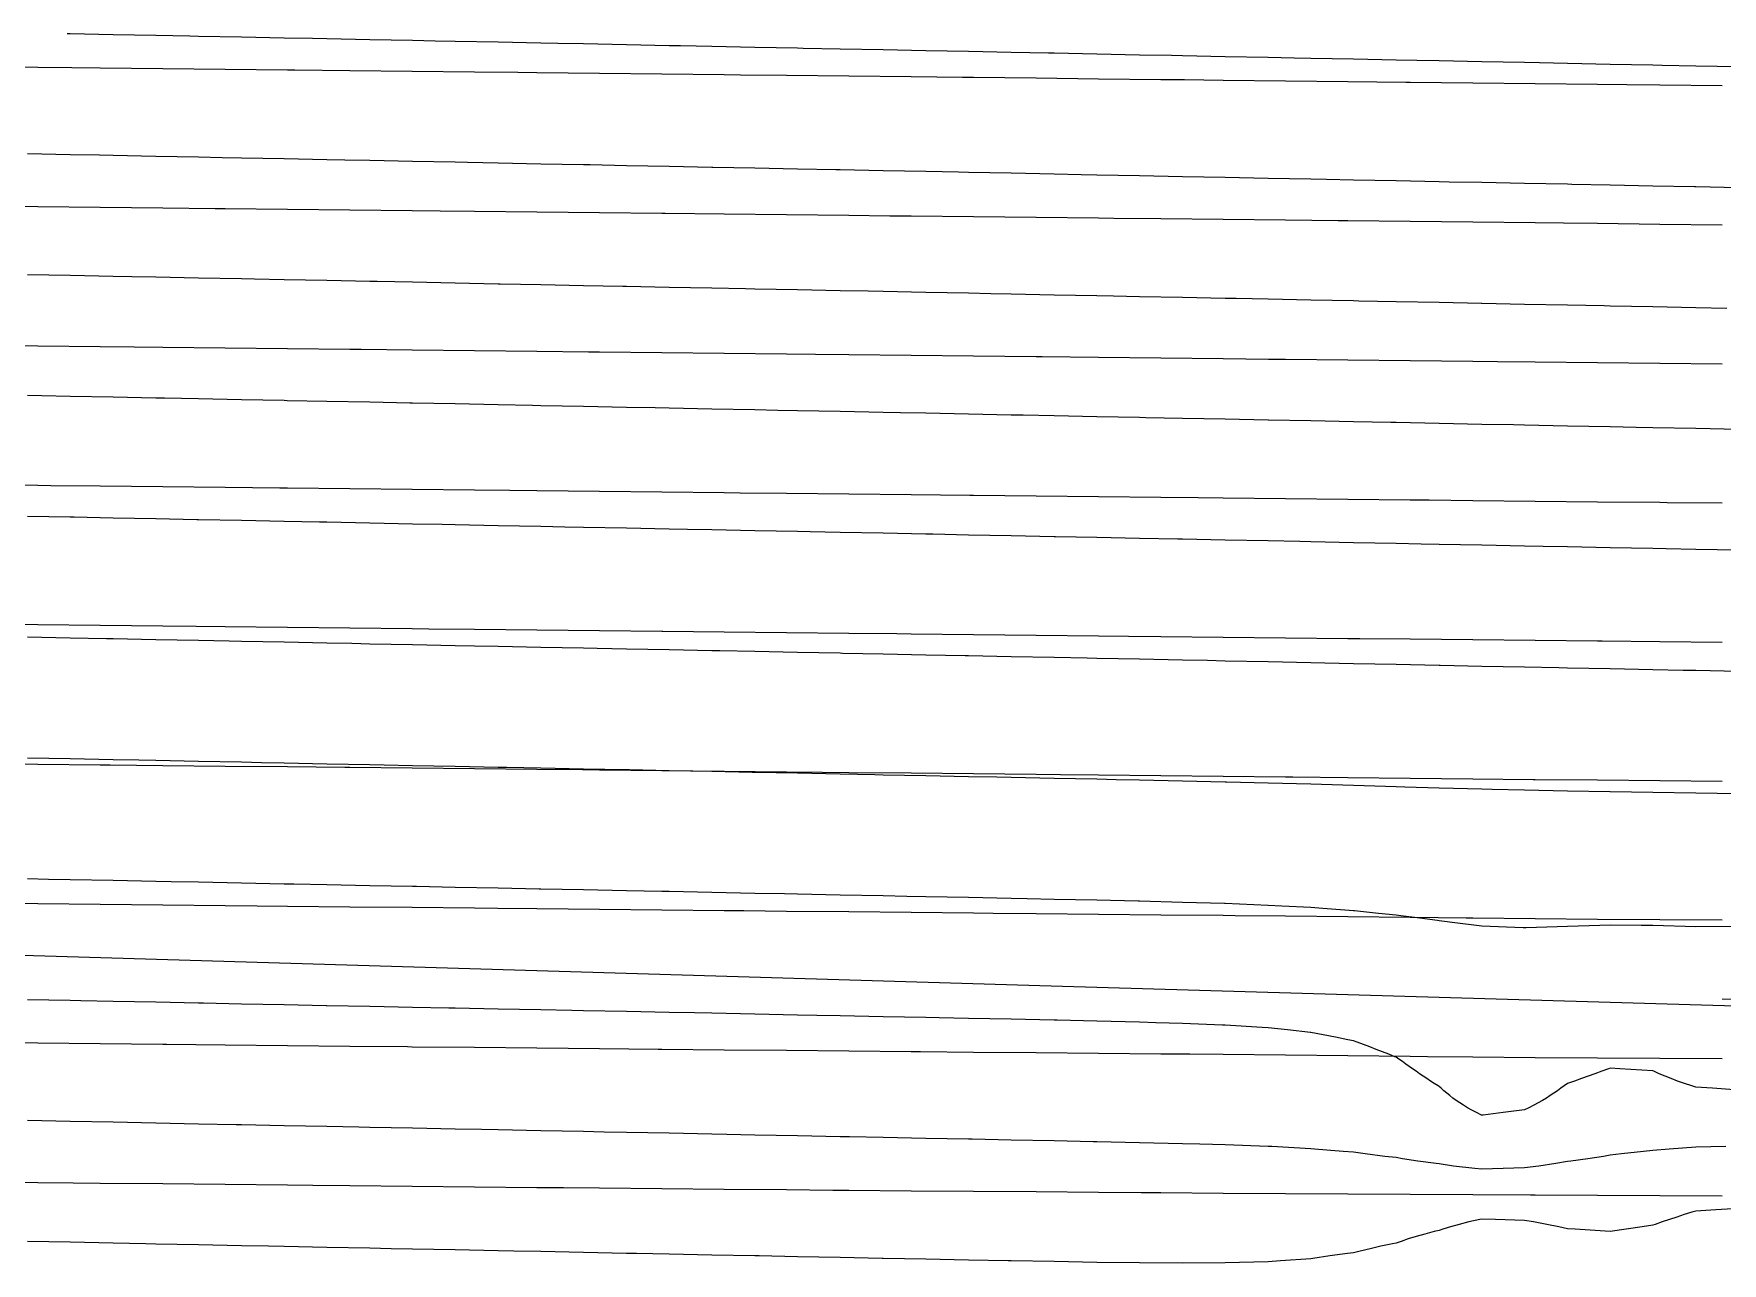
# Model space of a CAD drawing. Header units: metres. Extents: x 0 to 7092, y 40 to 458.
# Drawn here: x 3301 to 3386.6, y 100.7 to 163 of the extents above; entities that cross this region are included whole.
import ezdxf

# ---------------------------------------------------------------- set-up
doc = ezdxf.new("R2010")
doc.units = ezdxf.units.M

msp = doc.modelspace()

# ---------------------------------------------------------------- linework, layer by layer
at = {"color": 1}
msp.add_lwpolyline([(3172.142, 118.015), (3232.093, 116.343), (3232.093, 116.343), (3232.093, 116.343), (3232.093, 116.343), (3232.093, 116.343), (3232.093, 116.343), (3232.093, 116.343), (3295.334, 116.457), (3295.334, 116.457), (3295.334, 116.457), (3295.334, 116.457), (3295.334, 116.457), (3352.582, 114.756), (3352.582, 114.756), (3352.582, 114.756), (3352.582, 114.756), (3352.582, 114.756), (3352.582, 114.756), (3420.248, 112.78)], dxfattribs=at)
at = {"layer": 'Contour_Level_1'}
msp.add_lwpolyline([(3386.6, 160.361), (3383.438, 160.396), (3381.765, 160.414), (3380.276, 160.431), (3377.115, 160.466), (3373.953, 160.5), (3370.791, 160.535), (3370.566, 160.538), (3367.629, 160.57), (3364.468, 160.604), (3361.306, 160.639), (3359.338, 160.661), (3358.144, 160.674), (3354.982, 160.708), (3351.821, 160.743), (3348.659, 160.778), (3348.101, 160.784), (3345.497, 160.812), (3342.335, 160.847), (3339.174, 160.881), (3336.844, 160.907), (3336.012, 160.916), (3332.85, 160.951), (3329.688, 160.985), (3326.527, 161.02), (3325.561, 161.03), (3323.365, 161.054), (3320.203, 161.088), (3317.041, 161.123), (3314.261, 161.153), (3313.879, 161.157), (3310.718, 161.192), (3307.556, 161.226), (3304.394, 161.261), (3302.959, 161.276), (3301.232, 161.295), (3298.071, 161.33)], dxfattribs=at)
at = {"layer": 'Contour_Level_10'}
msp.add_lwpolyline([(3387.426, 130.688), (3385.258, 130.73), (3384.621, 130.742), (3383.09, 130.771), (3380.922, 130.813), (3378.754, 130.856), (3378.319, 130.865), (3376.586, 130.9), (3374.418, 130.944), (3372.306, 130.988), (3372.25, 130.989), (3370.082, 131.035), (3367.914, 131.08), (3366.456, 131.111), (3365.746, 131.126), (3363.578, 131.171), (3361.41, 131.216), (3360.508, 131.234), (3359.242, 131.26), (3357.073, 131.304), (3354.905, 131.347), (3354.408, 131.357), (3352.737, 131.391), (3350.569, 131.434), (3348.401, 131.477), (3348.224, 131.48), (3346.233, 131.52), (3344.065, 131.563), (3342.014, 131.604), (3341.897, 131.606), (3339.729, 131.649), (3337.561, 131.692), (3335.797, 131.727), (3335.393, 131.735), (3333.225, 131.778), (3331.057, 131.821), (3329.579, 131.85), (3328.889, 131.864), (3326.721, 131.906), (3324.552, 131.949), (3323.361, 131.973), (3322.384, 131.992), (3320.216, 132.035), (3318.048, 132.078), (3317.143, 132.096), (3315.88, 132.121), (3313.712, 132.164), (3311.544, 132.207), (3310.925, 132.219), (3309.376, 132.25), (3307.208, 132.293), (3305.04, 132.336), (3304.706, 132.342), (3302.872, 132.379), (3300.704, 132.422)], dxfattribs=at)
at = {"layer": 'Contour_Level_11'}
msp.add_lwpolyline([(3387.426, 124.482), (3385.258, 124.513), (3383.09, 124.548), (3380.922, 124.585), (3380.9, 124.586), (3378.754, 124.625), (3376.586, 124.669), (3374.935, 124.709), (3374.418, 124.721), (3372.25, 124.781), (3370.521, 124.832), (3370.082, 124.845), (3367.914, 124.909), (3366.286, 124.955), (3365.746, 124.97), (3363.578, 125.027), (3361.479, 125.078), (3361.41, 125.08), (3359.242, 125.129), (3357.073, 125.176), (3355.876, 125.201), (3354.905, 125.221), (3352.737, 125.266), (3350.569, 125.31), (3349.833, 125.324), (3348.401, 125.353), (3346.233, 125.396), (3344.065, 125.439), (3343.651, 125.447), (3341.897, 125.482), (3339.729, 125.525), (3337.561, 125.568), (3337.438, 125.571), (3335.393, 125.611), (3333.225, 125.654), (3331.221, 125.694), (3331.057, 125.697), (3328.889, 125.74), (3326.721, 125.783), (3325.003, 125.817), (3324.552, 125.826), (3322.384, 125.869), (3320.216, 125.912), (3318.785, 125.94), (3318.048, 125.955), (3315.88, 125.997), (3313.712, 126.04), (3312.566, 126.063), (3311.544, 126.083), (3309.376, 126.126), (3307.208, 126.169), (3306.348, 126.186), (3305.04, 126.212), (3302.872, 126.255), (3300.704, 126.298)], dxfattribs=at)
at = {"layer": 'Contour_Level_12'}
msp.add_lwpolyline([(3387.426, 117.768), (3385.258, 117.749), (3383.09, 117.808), (3382.492, 117.814), (3380.922, 117.829), (3380.389, 117.814), (3378.754, 117.765), (3376.66, 117.691), (3376.586, 117.688), (3376.516, 117.691), (3374.418, 117.776), (3374.144, 117.814), (3373.185, 117.937), (3372.25, 118.047), (3372.163, 118.06), (3371.269, 118.183), (3370.303, 118.306), (3370.082, 118.333), (3369.183, 118.429), (3367.968, 118.553), (3367.914, 118.558), (3366.35, 118.676), (3365.746, 118.72), (3364.271, 118.799), (3363.578, 118.835), (3361.41, 118.921), (3361.368, 118.922), (3359.242, 118.987), (3357.073, 119.043), (3357.003, 119.045), (3354.905, 119.093), (3352.737, 119.14), (3351.378, 119.168), (3350.569, 119.185), (3348.401, 119.229), (3346.233, 119.272), (3345.279, 119.291), (3344.065, 119.315), (3341.897, 119.359), (3339.729, 119.402), (3339.078, 119.414), (3337.561, 119.444), (3335.393, 119.487), (3333.225, 119.53), (3332.863, 119.538), (3331.057, 119.573), (3328.889, 119.616), (3326.721, 119.659), (3326.645, 119.661), (3324.552, 119.702), (3322.384, 119.745), (3320.426, 119.784), (3320.216, 119.788), (3318.048, 119.831), (3315.88, 119.874), (3314.208, 119.907), (3313.712, 119.917), (3311.544, 119.96), (3309.376, 120.003), (3307.99, 120.03), (3307.208, 120.046), (3305.04, 120.088), (3302.872, 120.131), (3301.772, 120.153), (3300.704, 120.174)], dxfattribs=at)
at = {"layer": 'Contour_Level_13'}
msp.add_lwpolyline([(3387.426, 109.471), (3386.112, 109.565), (3385.258, 109.63), (3385.066, 109.688), (3384.684, 109.811), (3384.332, 109.934), (3384.005, 110.057), (3383.7, 110.18), (3383.411, 110.303), (3383.137, 110.426), (3383.09, 110.448), (3381.409, 110.55), (3380.922, 110.581), (3380.835, 110.55), (3380.492, 110.426), (3380.149, 110.303), (3379.806, 110.18), (3379.461, 110.057), (3379.113, 109.934), (3378.761, 109.811), (3378.754, 109.808), (3378.594, 109.688), (3378.426, 109.565), (3378.253, 109.441), (3378.073, 109.318), (3377.887, 109.195), (3377.691, 109.072), (3377.487, 108.949), (3377.271, 108.826), (3377.043, 108.703), (3376.802, 108.58), (3376.586, 108.475), (3376.449, 108.456), (3375.498, 108.333), (3374.476, 108.21), (3374.418, 108.204), (3374.404, 108.21), (3374.152, 108.333), (3373.915, 108.456), (3373.693, 108.58), (3373.487, 108.703), (3373.294, 108.826), (3373.115, 108.949), (3372.947, 109.072), (3372.789, 109.195), (3372.639, 109.318), (3372.495, 109.441), (3372.357, 109.565), (3372.25, 109.663), (3372.208, 109.688), (3372.007, 109.811), (3371.812, 109.934), (3371.622, 110.057), (3371.438, 110.18), (3371.257, 110.303), (3371.08, 110.426), (3370.905, 110.55), (3370.732, 110.673), (3370.56, 110.796), (3370.389, 110.919), (3370.217, 111.042), (3370.082, 111.139), (3370.014, 111.165), (3369.699, 111.288), (3369.383, 111.411), (3369.065, 111.535), (3368.744, 111.658), (3368.419, 111.781), (3368.089, 111.904), (3367.914, 111.969), (3367.622, 112.027), (3367.001, 112.15), (3366.372, 112.273), (3365.746, 112.394), (3365.725, 112.396), (3364.571, 112.52), (3363.578, 112.625), (3363.29, 112.643), (3361.41, 112.76), (3361.268, 112.766), (3359.242, 112.848), (3357.894, 112.889), (3357.073, 112.914), (3354.905, 112.967), (3352.894, 113.012), (3352.737, 113.015), (3350.569, 113.061), (3348.401, 113.105), (3346.905, 113.135), (3346.233, 113.149), (3344.065, 113.192), (3341.897, 113.235), (3340.719, 113.258), (3339.729, 113.278), (3337.561, 113.321), (3335.393, 113.364), (3334.504, 113.381), (3333.225, 113.407), (3331.057, 113.45), (3328.889, 113.493), (3328.287, 113.505), (3326.721, 113.536), (3324.552, 113.578), (3322.384, 113.621), (3322.068, 113.628), (3320.216, 113.664), (3318.048, 113.707), (3315.88, 113.75), (3315.85, 113.751), (3313.712, 113.793), (3311.544, 113.836), (3309.632, 113.874), (3309.376, 113.879), (3307.208, 113.922), (3305.04, 113.965), (3303.414, 113.997), (3302.872, 114.008), (3300.704, 114.051)], dxfattribs=at)
at = {"layer": 'Contour_Level_14'}
msp.add_lwpolyline([(3386.791, 106.61), (3385.258, 106.581), (3383.914, 106.486), (3383.09, 106.414), (3382.612, 106.363), (3381.5, 106.24), (3380.922, 106.173), (3380.584, 106.117), (3379.791, 105.994), (3378.923, 105.871), (3378.754, 105.848), (3378.162, 105.748), (3377.304, 105.625), (3376.586, 105.538), (3375.495, 105.502), (3374.418, 105.468), (3374.062, 105.502), (3372.982, 105.625), (3372.25, 105.731), (3372.103, 105.748), (3371.168, 105.871), (3370.4, 105.994), (3370.082, 106.052), (3369.495, 106.117), (3368.499, 106.24), (3367.914, 106.322), (3367.385, 106.363), (3365.941, 106.486), (3365.746, 106.504), (3363.769, 106.61), (3363.578, 106.62), (3361.41, 106.698), (3360.119, 106.733), (3359.242, 106.757), (3357.073, 106.806), (3354.905, 106.852), (3354.718, 106.856), (3352.737, 106.896), (3350.569, 106.939), (3348.581, 106.979), (3348.401, 106.983), (3346.233, 107.026), (3344.065, 107.068), (3342.366, 107.102), (3341.897, 107.111), (3339.729, 107.154), (3337.561, 107.197), (3336.147, 107.225), (3335.393, 107.24), (3333.225, 107.283), (3331.057, 107.326), (3329.929, 107.348), (3328.889, 107.369), (3326.721, 107.412), (3324.552, 107.455), (3323.71, 107.471), (3322.384, 107.498), (3320.216, 107.541), (3318.048, 107.584), (3317.492, 107.595), (3315.88, 107.627), (3313.712, 107.669), (3311.544, 107.712), (3311.274, 107.718), (3309.376, 107.755), (3307.208, 107.798), (3305.055, 107.841), (3305.04, 107.841), (3302.872, 107.884), (3300.704, 107.927)], dxfattribs=at)
at = {"layer": 'Contour_Level_15'}
msp.add_lwpolyline([(3387.426, 103.477), (3386.277, 103.408), (3385.258, 103.346), (3385.061, 103.285), (3384.671, 103.162), (3384.291, 103.039), (3383.92, 102.916), (3383.556, 102.793), (3383.198, 102.67), (3383.09, 102.632), (3382.534, 102.547), (3381.73, 102.423), (3380.922, 102.301), (3379.14, 102.423), (3378.754, 102.447), (3378.317, 102.547), (3377.715, 102.67), (3377.026, 102.793), (3376.586, 102.863), (3375.105, 102.916), (3374.418, 102.94), (3374.306, 102.916), (3373.76, 102.793), (3373.272, 102.67), (3372.832, 102.547), (3372.437, 102.423), (3372.25, 102.36), (3371.999, 102.3), (3371.521, 102.177), (3371.086, 102.054), (3370.687, 101.931), (3370.32, 101.808), (3370.082, 101.722), (3369.892, 101.685), (3369.304, 101.562), (3368.756, 101.438), (3368.245, 101.315), (3367.914, 101.231), (3367.613, 101.192), (3366.705, 101.069), (3365.852, 100.946), (3365.746, 100.93), (3364.219, 100.823), (3363.578, 100.776), (3361.41, 100.713), (3359.242, 100.701), (3357.073, 100.716), (3354.905, 100.745), (3352.737, 100.78), (3350.569, 100.82), (3350.402, 100.823), (3348.401, 100.861), (3346.233, 100.903), (3344.065, 100.945), (3344.03, 100.946), (3341.897, 100.988), (3339.729, 101.031), (3337.792, 101.069), (3337.561, 101.074), (3335.393, 101.117), (3333.225, 101.159), (3331.571, 101.192), (3331.057, 101.202), (3328.889, 101.245), (3326.721, 101.288), (3325.352, 101.315), (3324.552, 101.331), (3322.384, 101.374), (3320.216, 101.417), (3319.134, 101.438), (3318.048, 101.46), (3315.88, 101.503), (3313.712, 101.546), (3312.916, 101.562), (3311.544, 101.589), (3309.376, 101.632), (3307.208, 101.675), (3306.697, 101.685), (3305.04, 101.718), (3302.872, 101.76), (3300.704, 101.803)], dxfattribs=at)
at = {"layer": 'Contour_Level_16'}
msp.add_lwpolyline([(3388.701, 114.033), (3386.6, 114.079)], dxfattribs=at)
at = {"layer": 'Contour_Level_2'}
msp.add_lwpolyline([(3386.6, 153.309), (3383.438, 153.344), (3380.276, 153.378), (3378.547, 153.396), (3377.115, 153.412), (3373.953, 153.446), (3370.791, 153.48), (3367.629, 153.514), (3367.132, 153.52), (3364.468, 153.548), (3361.306, 153.583), (3358.144, 153.617), (3355.761, 153.643), (3354.982, 153.651), (3351.821, 153.685), (3348.659, 153.72), (3345.497, 153.754), (3344.405, 153.766), (3342.335, 153.788), (3339.174, 153.822), (3336.012, 153.857), (3333.028, 153.889), (3332.85, 153.891), (3329.688, 153.925), (3326.527, 153.959), (3323.365, 153.993), (3321.628, 154.012), (3320.203, 154.027), (3317.041, 154.062), (3313.879, 154.096), (3310.718, 154.13), (3310.224, 154.135), (3307.556, 154.164), (3304.394, 154.198), (3301.232, 154.232), (3298.837, 154.258)], dxfattribs=at)
at = {"layer": 'Contour_Level_3'}
msp.add_lwpolyline([(3386.6, 146.259), (3383.438, 146.292), (3380.276, 146.325), (3377.115, 146.358), (3375.21, 146.378), (3373.953, 146.392), (3370.791, 146.425), (3367.629, 146.459), (3364.468, 146.492), (3363.611, 146.502), (3361.306, 146.526), (3358.144, 146.56), (3354.982, 146.594), (3352.128, 146.625), (3351.821, 146.628), (3348.659, 146.662), (3345.497, 146.696), (3342.335, 146.73), (3340.648, 146.748), (3339.174, 146.764), (3336.012, 146.797), (3332.85, 146.831), (3329.688, 146.865), (3329.136, 146.871), (3326.527, 146.899), (3323.365, 146.933), (3320.203, 146.966), (3317.61, 146.994), (3317.041, 147), (3313.879, 147.034), (3310.718, 147.068), (3307.556, 147.102), (3306.104, 147.117), (3304.394, 147.135), (3301.232, 147.169), (3298.071, 147.203)], dxfattribs=at)
at = {"layer": 'Contour_Level_4'}
msp.add_lwpolyline([(3386.6, 139.209), (3383.813, 139.237), (3383.438, 139.241), (3380.276, 139.273), (3377.115, 139.305), (3373.953, 139.338), (3371.749, 139.36), (3370.791, 139.37), (3367.629, 139.403), (3364.468, 139.437), (3361.306, 139.47), (3360.044, 139.483), (3358.144, 139.504), (3354.982, 139.537), (3351.821, 139.571), (3348.659, 139.604), (3348.459, 139.607), (3345.497, 139.638), (3342.335, 139.671), (3339.174, 139.705), (3336.824, 139.73), (3336.012, 139.738), (3332.85, 139.772), (3329.688, 139.805), (3326.527, 139.838), (3325.15, 139.853), (3323.365, 139.872), (3320.203, 139.905), (3317.041, 139.938), (3313.879, 139.972), (3313.492, 139.976), (3310.718, 140.005), (3307.556, 140.039), (3304.394, 140.072), (3301.891, 140.099), (3301.232, 140.106), (3298.071, 140.14)], dxfattribs=at)
at = {"layer": 'Contour_Level_5'}
for points in [[(3387.426, 161.323), (3385.258, 161.366), (3383.552, 161.399), (3383.09, 161.409), (3380.922, 161.451), (3378.754, 161.494), (3377.334, 161.523), (3376.586, 161.537), (3374.418, 161.58), (3372.25, 161.623), (3371.116, 161.646), (3370.082, 161.666), (3367.914, 161.709), (3365.746, 161.752), (3364.898, 161.769), (3363.578, 161.795), (3361.41, 161.838), (3359.242, 161.881), (3358.679, 161.892), (3357.073, 161.924), (3354.905, 161.967), (3352.737, 162.01), (3352.461, 162.015), (3350.569, 162.052), (3348.401, 162.095), (3346.243, 162.138), (3346.233, 162.138), (3344.065, 162.181), (3341.897, 162.224), (3340.025, 162.261), (3339.729, 162.267), (3337.561, 162.31), (3335.393, 162.353), (3333.806, 162.384), (3333.225, 162.396), (3331.057, 162.439), (3328.889, 162.482), (3327.588, 162.508), (3326.721, 162.525), (3324.552, 162.568), (3322.384, 162.611), (3321.37, 162.631), (3320.216, 162.653), (3318.048, 162.696), (3315.88, 162.739), (3315.152, 162.754), (3313.712, 162.782), (3311.544, 162.825), (3309.376, 162.868), (3308.933, 162.877), (3307.208, 162.911), (3305.04, 162.954), (3302.872, 162.997), (3302.715, 163)], [(3386.6, 132.161), (3383.438, 132.191), (3380.512, 132.219), (3380.276, 132.221), (3377.115, 132.252), (3373.953, 132.284), (3370.791, 132.316), (3368.225, 132.342), (3367.629, 132.348), (3364.468, 132.382), (3361.306, 132.415), (3358.144, 132.448), (3356.504, 132.465), (3354.982, 132.482), (3351.821, 132.515), (3348.659, 132.548), (3345.497, 132.581), (3344.761, 132.589), (3342.335, 132.614), (3339.174, 132.647), (3336.012, 132.679), (3332.904, 132.712), (3332.85, 132.712), (3329.688, 132.745), (3326.527, 132.778), (3323.365, 132.811), (3321.042, 132.835), (3320.203, 132.844), (3317.041, 132.877), (3313.879, 132.91), (3310.718, 132.943), (3309.259, 132.958), (3307.556, 132.976), (3304.394, 133.009), (3301.232, 133.042), (3298.071, 133.076)]]:
    msp.add_lwpolyline(points, dxfattribs=at)
at = {"layer": 'Contour_Level_6'}
for points in [[(3387.426, 155.199), (3385.258, 155.242), (3385.194, 155.243), (3383.09, 155.285), (3380.922, 155.328), (3378.976, 155.366), (3378.754, 155.371), (3376.586, 155.414), (3374.418, 155.457), (3372.757, 155.489), (3372.25, 155.5), (3370.082, 155.542), (3367.914, 155.585), (3366.539, 155.613), (3365.746, 155.628), (3363.578, 155.671), (3361.41, 155.714), (3360.321, 155.736), (3359.242, 155.757), (3357.073, 155.8), (3354.905, 155.843), (3354.103, 155.859), (3352.737, 155.886), (3350.569, 155.929), (3348.401, 155.972), (3347.885, 155.982), (3346.233, 156.015), (3344.065, 156.058), (3341.897, 156.101), (3341.667, 156.105), (3339.729, 156.143), (3337.561, 156.186), (3335.448, 156.228), (3335.393, 156.229), (3333.225, 156.272), (3331.057, 156.315), (3329.23, 156.351), (3328.889, 156.358), (3326.721, 156.401), (3324.552, 156.444), (3323.012, 156.474), (3322.384, 156.487), (3320.216, 156.53), (3318.048, 156.573), (3316.794, 156.598), (3315.88, 156.616), (3313.712, 156.659), (3311.544, 156.702), (3310.575, 156.721), (3309.376, 156.744), (3307.208, 156.787), (3305.04, 156.83), (3304.357, 156.844), (3302.872, 156.873), (3300.704, 156.916)], [(3386.6, 125.116), (3383.438, 125.143), (3380.276, 125.171), (3377.115, 125.2), (3377.024, 125.201), (3373.953, 125.231), (3370.791, 125.262), (3367.629, 125.295), (3364.835, 125.324), (3364.468, 125.328), (3361.306, 125.361), (3358.144, 125.395), (3354.982, 125.428), (3353.058, 125.447), (3351.821, 125.46), (3348.659, 125.493), (3345.497, 125.525), (3342.335, 125.557), (3340.988, 125.571), (3339.174, 125.589), (3336.012, 125.621), (3332.85, 125.653), (3329.688, 125.685), (3328.831, 125.694), (3326.527, 125.717), (3323.365, 125.749), (3320.203, 125.782), (3317.041, 125.814), (3316.782, 125.817), (3313.879, 125.847), (3310.718, 125.879), (3307.556, 125.912), (3304.902, 125.94), (3304.394, 125.945), (3301.232, 125.978), (3298.071, 126.012)]]:
    msp.add_lwpolyline(points, dxfattribs=at)
at = {"layer": 'Contour_Level_7'}
for points in [[(3386.833, 149.087), (3385.258, 149.118), (3383.09, 149.161), (3380.922, 149.204), (3380.614, 149.21), (3378.754, 149.247), (3376.586, 149.29), (3374.418, 149.333), (3374.396, 149.333), (3372.25, 149.376), (3370.082, 149.419), (3368.179, 149.456), (3367.914, 149.462), (3365.746, 149.505), (3363.578, 149.548), (3361.962, 149.58), (3361.41, 149.591), (3359.242, 149.633), (3357.073, 149.676), (3355.744, 149.703), (3354.905, 149.719), (3352.737, 149.762), (3350.569, 149.805), (3349.527, 149.826), (3348.401, 149.848), (3346.233, 149.891), (3344.065, 149.934), (3343.308, 149.949), (3341.897, 149.977), (3339.729, 150.02), (3337.561, 150.063), (3337.09, 150.072), (3335.393, 150.106), (3333.225, 150.149), (3331.057, 150.192), (3330.872, 150.195), (3328.889, 150.234), (3326.721, 150.277), (3324.654, 150.318), (3324.552, 150.32), (3322.384, 150.363), (3320.216, 150.406), (3318.435, 150.441), (3318.048, 150.449), (3315.88, 150.492), (3313.712, 150.535), (3312.217, 150.565), (3311.544, 150.578), (3309.376, 150.621), (3307.208, 150.664), (3305.999, 150.688), (3305.04, 150.707), (3302.872, 150.75), (3300.704, 150.793)], [(3386.6, 118.077), (3383.438, 118.101), (3380.276, 118.125), (3377.115, 118.151), (3373.953, 118.18), (3373.615, 118.183), (3370.791, 118.212), (3367.629, 118.246), (3364.468, 118.279), (3361.911, 118.306), (3361.306, 118.313), (3358.144, 118.345), (3354.982, 118.377), (3351.821, 118.408), (3349.653, 118.429), (3348.659, 118.439), (3345.497, 118.47), (3342.335, 118.501), (3339.174, 118.531), (3337.012, 118.553), (3336.012, 118.562), (3332.85, 118.593), (3329.688, 118.624), (3326.527, 118.656), (3324.535, 118.676), (3323.365, 118.687), (3320.203, 118.719), (3317.041, 118.751), (3313.879, 118.783), (3312.35, 118.799), (3310.718, 118.815), (3307.556, 118.848), (3304.394, 118.881), (3301.232, 118.913), (3300.423, 118.922)]]:
    msp.add_lwpolyline(points, dxfattribs=at)
at = {"layer": 'Contour_Level_8'}
for points in [[(3387.426, 142.951), (3385.258, 142.994), (3383.09, 143.037), (3382.236, 143.054), (3380.922, 143.08), (3378.754, 143.123), (3376.586, 143.166), (3376.019, 143.177), (3374.418, 143.209), (3372.25, 143.252), (3370.082, 143.295), (3369.807, 143.3), (3367.914, 143.338), (3365.746, 143.381), (3363.596, 143.423), (3363.578, 143.424), (3361.41, 143.467), (3359.242, 143.51), (3357.383, 143.547), (3357.073, 143.553), (3354.905, 143.596), (3352.737, 143.639), (3351.167, 143.67), (3350.569, 143.682), (3348.401, 143.724), (3346.233, 143.767), (3344.95, 143.793), (3344.065, 143.81), (3341.897, 143.853), (3339.729, 143.896), (3338.732, 143.916), (3337.561, 143.939), (3335.393, 143.982), (3333.225, 144.025), (3332.514, 144.039), (3331.057, 144.068), (3328.889, 144.111), (3326.721, 144.154), (3326.296, 144.162), (3324.552, 144.197), (3322.384, 144.24), (3320.216, 144.283), (3320.077, 144.285), (3318.048, 144.325), (3315.88, 144.368), (3313.859, 144.408), (3313.712, 144.411), (3311.544, 144.454), (3309.376, 144.497), (3307.641, 144.532), (3307.208, 144.54), (3305.04, 144.583), (3302.872, 144.626), (3301.423, 144.655), (3300.704, 144.669)], [(3386.6, 111.054), (3383.438, 111.079), (3380.276, 111.1), (3377.115, 111.116), (3373.953, 111.139), (3371.663, 111.165), (3370.791, 111.175), (3367.629, 111.21), (3364.468, 111.242), (3361.306, 111.273), (3359.615, 111.288), (3358.144, 111.302), (3354.982, 111.331), (3351.821, 111.359), (3348.659, 111.387), (3345.972, 111.411), (3345.497, 111.416), (3342.335, 111.444), (3339.174, 111.474), (3336.012, 111.503), (3332.85, 111.533), (3332.663, 111.535), (3329.688, 111.563), (3326.527, 111.593), (3323.365, 111.624), (3320.203, 111.655), (3319.973, 111.658), (3317.041, 111.687), (3313.879, 111.719), (3310.718, 111.751), (3307.748, 111.781), (3307.556, 111.783), (3304.394, 111.815), (3301.232, 111.848), (3298.071, 111.881)]]:
    msp.add_lwpolyline(points, dxfattribs=at)
at = {"layer": 'Contour_Level_9'}
for points in [[(3387.426, 136.826), (3385.258, 136.868), (3383.752, 136.898), (3383.09, 136.911), (3380.922, 136.954), (3378.754, 136.997), (3377.53, 137.021), (3376.586, 137.04), (3374.418, 137.083), (3372.25, 137.126), (3371.348, 137.144), (3370.082, 137.169), (3367.914, 137.213), (3365.746, 137.256), (3365.183, 137.267), (3363.578, 137.299), (3361.41, 137.343), (3359.242, 137.386), (3359.003, 137.39), (3357.073, 137.429), (3354.905, 137.472), (3352.803, 137.514), (3352.737, 137.515), (3350.569, 137.558), (3348.401, 137.601), (3346.59, 137.637), (3346.233, 137.644), (3344.065, 137.687), (3341.897, 137.73), (3340.373, 137.76), (3339.729, 137.773), (3337.561, 137.815), (3335.393, 137.858), (3334.156, 137.883), (3333.225, 137.901), (3331.057, 137.944), (3328.889, 137.987), (3327.937, 138.006), (3326.721, 138.03), (3324.552, 138.073), (3322.384, 138.116), (3321.719, 138.129), (3320.216, 138.159), (3318.048, 138.202), (3315.88, 138.245), (3315.501, 138.252), (3313.712, 138.288), (3311.544, 138.331), (3309.376, 138.374), (3309.283, 138.375), (3307.208, 138.416), (3305.04, 138.459), (3303.064, 138.498), (3302.872, 138.502), (3300.704, 138.545)], [(3386.6, 104.096), (3383.438, 104.116), (3380.276, 104.132), (3377.115, 104.146), (3376.883, 104.147), (3373.953, 104.162), (3370.791, 104.18), (3367.629, 104.2), (3364.468, 104.22), (3361.306, 104.241), (3358.144, 104.263), (3357.157, 104.27), (3354.982, 104.286), (3351.821, 104.31), (3348.659, 104.334), (3345.497, 104.36), (3342.335, 104.386), (3341.518, 104.393), (3339.174, 104.414), (3336.012, 104.442), (3332.85, 104.47), (3329.688, 104.499), (3327.863, 104.517), (3326.527, 104.529), (3323.365, 104.559), (3320.203, 104.59), (3317.041, 104.621), (3315.174, 104.64), (3313.879, 104.653), (3310.718, 104.684), (3307.556, 104.716), (3304.394, 104.749), (3303.017, 104.763), (3301.232, 104.781), (3298.071, 104.814)]]:
    msp.add_lwpolyline(points, dxfattribs=at)

doc.saveas('drawing.dxf')
